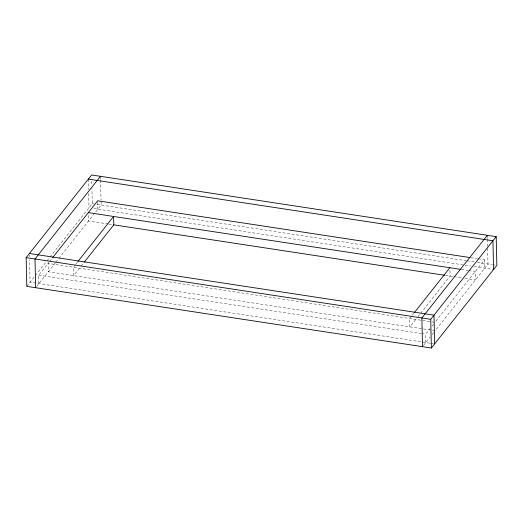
<?xml version="1.0" encoding="UTF-8"?>
<svg xmlns="http://www.w3.org/2000/svg" width="523" height="523" viewBox="0 0 523 523"><rect width="100%" height="100%" fill="white"/><g stroke="black" fill="none" stroke-linecap="round" stroke-linejoin="round"><path stroke-width="0.39" stroke-dasharray="2.62 1.96" d="M26.804 286.356L34.858 276.183M35.361 275.549L46.449 261.559M46.952 260.925L49.469 257.741M49.973 257.107L92.283 203.695L91.937 188.535M38.924 283.571L38.735 275.196L49.097 262.115M49.6 261.48L52.11 258.31M36.662 286.434L55.32 262.879M55.798 262.271L58.334 259.068M58.824 258.454L101.129 205.049L101.044 201.054M75.384 264.703L73.377 267.24L73.566 275.614L80.607 266.73M75.887 264.069L77.397 262.16M81.104 266.096L83.621 262.925M411.686 315.964L409.672 318.5L409.862 326.882L417.406 317.356M412.189 315.33L413.693 313.427M417.91 316.722L450.087 276.105L449.93 269.247M425.794 342.545L425.604 334.164L430.037 328.575M432.005 326.084L433.482 324.221M478.074 258.787L484.533 259.774L434.959 322.358L48.09 263.389L48.279 271.764L435.149 330.732L487.998 264.017L487.619 247.261M423.525 345.402L430.226 336.949M432.09 334.596L434.659 331.353M470.805 257.682L477.27 258.663M92.283 203.695L93.898 203.944M97.108 204.434L466.163 260.689M466.974 260.814L474.237 261.918M477.466 262.409L492.025 264.631M492.81 264.749L495.242 265.122M93.852 208.566L470.994 266.057M474.198 266.547L493.575 269.502M461.449 269.489L468.072 270.496M468.719 270.594L475.185 271.581L475.374 279.955L464.875 278.36M108.254 224.001L88.505 220.987L88.315 212.613M109.046 224.119L113.792 224.844M445.491 275.405L453.245 276.589M454.036 276.706L461.94 277.909M38.735 275.196L420.76 333.426M421.564 333.55L425.604 334.164M429.801 343.153L30.073 282.224L29.569 259.885M430.606 343.278L433.835 343.768M487.364 236.095L487.423 238.488M487.436 239.286L487.599 246.464M484.533 259.774L484.723 268.149M100.494 177.12L100.553 179.513M100.573 180.311L101.024 200.257M97.703 202.323L97.86 209.18M91.773 181.357L91.865 185.345M88.354 179.108L88.59 189.483M88.681 193.471L89.008 207.827M29.458 255.1L29.497 256.695"/><path stroke-width="0.78" d="M26.15 257.636L91.63 174.976L496.196 236.644L496.85 265.364L431.37 348.024L26.804 286.356L26.15 257.636L430.717 319.305L496.196 236.644M100.481 176.323L35.002 258.983L35.649 287.702M52.614 257.676L97.67 200.799L470 257.558M77.901 261.526L113.596 216.463L113.792 224.844L84.125 262.291M414.196 312.793L449.898 267.724M487.351 235.298L421.871 317.951L422.519 346.677M88.354 179.108L492.928 240.776L493.575 269.502M88.315 212.613L460.959 269.41M113.543 224.805L444.681 275.281M29.425 253.498L433.992 315.173L434.646 343.892M430.717 319.305L431.37 348.024"/></g></svg>
